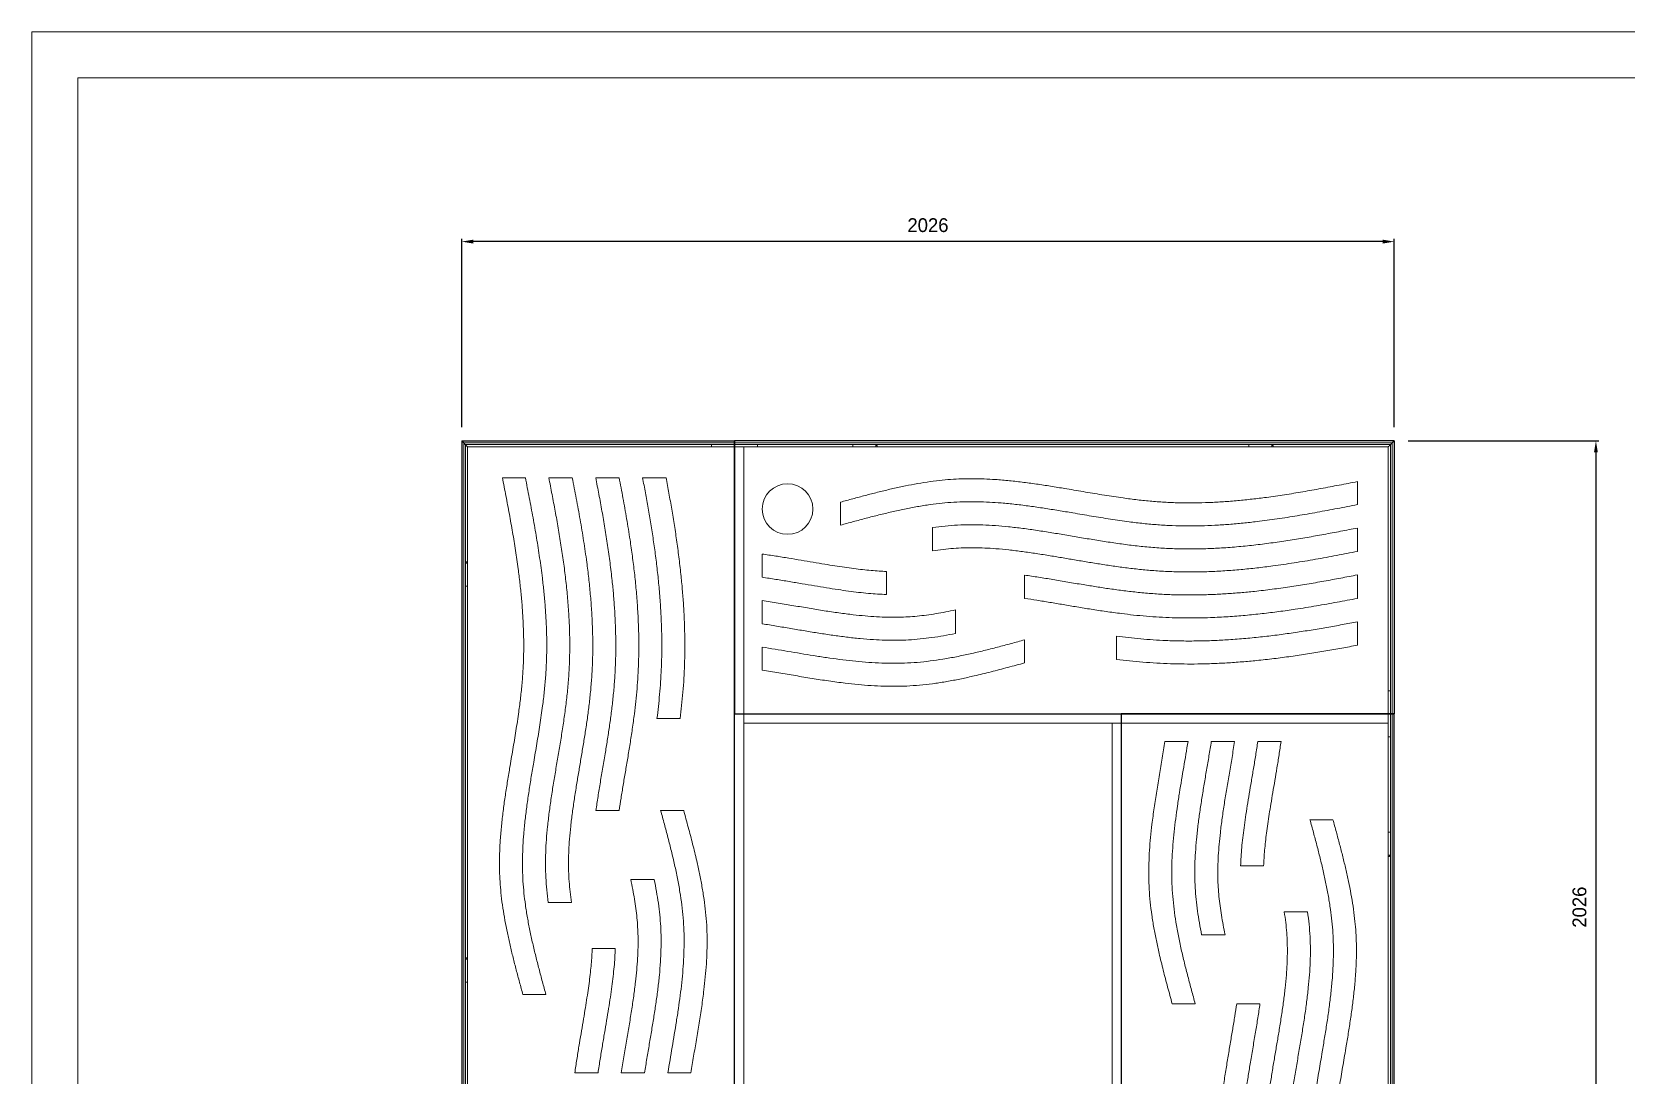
# Model space of a CAD drawing. Header units: millimetres. Extents: x -1846 to 4094, y -2106 to 2094.
# Drawn here: x -1846 to 1618, y -172 to 2094 of the extents above; entities that cross this region are included whole.
import ezdxf

# ---------------------------------------------------------------- set-up
doc = ezdxf.new("R2010")
doc.units = ezdxf.units.MM
doc.header["$PDSIZE"] = -1
doc.layers.add('tabelka', color=155, linetype='Continuous')
doc.layers.add('WYMIAR', color=96, linetype='Continuous')
doc.dimstyles.new('1-1', dxfattribs={"dimtxt": 30, "dimasz": 25, "dimexe": 6.25, "dimexo": 30, "dimgap": 20.625, "dimtad": 1, "dimdec": 1, "dimtxsty": 'Standard', "dimcen": 0, "dimclrd": 2, "dimclre": 2, "dimclrt": 2, "dimadec": 0, "dimazin": 0, "dimtfac": 1, "dimtdec": 1, "dimtmove": 0, "dimatfit": 3, "dimfxl": 0, "dimarcsym": 0})

# ---------------------------------------------------------------- blocks, each defined once
blk = doc.blocks.new('*D4')
at = {"layer": 'Defpoints', "color": 0}
for p in [(1114.2, 1205.6), (1114.2, -820.4), (1552.4, -820.4)]:
    blk.add_point(p, dxfattribs=at)
at = {"layer": 'WYMIAR', "color": 2, "lineweight": -2}
for p, q in [((1144.2, 1205.6), (1558.6, 1205.6)), ((1552.4, 1180.6), (1552.4, -795.4)), ((1144.2, -820.4), (1558.6, -820.4))]:
    blk.add_line(p, q, dxfattribs=at)
at = {"layer": 'WYMIAR', "color": 2}
for points in [[(1548.2, 1180.6), (1556.6, 1180.6), (1552.4, 1205.6)], [(1548.2, -795.4), (1556.6, -795.4), (1552.4, -820.4)]]:
    blk.add_solid(points, dxfattribs=at)
at = {"layer": 'WYMIAR', "color": 2, "insert": (1516.8, 192.6), "char_height": 30, "attachment_point": 5, "rotation": 90}
blk.add_mtext('2026', dxfattribs=at)
blk = doc.blocks.new('*D5')
at = {"layer": 'Defpoints', "color": 0}
for p in [(-911.8, 1638.6), (-911.8, 1205.6), (1114.2, 1205.6)]:
    blk.add_point(p, dxfattribs=at)
at = {"layer": 'WYMIAR', "color": 2, "lineweight": -2}
for p, q in [((-911.8, 1235.6), (-911.8, 1644.9)), ((1089.2, 1638.6), (-886.8, 1638.6)), ((1114.2, 1235.6), (1114.2, 1644.9))]:
    blk.add_line(p, q, dxfattribs=at)
at = {"layer": 'WYMIAR', "color": 2}
for points in [[(-886.8, 1642.8), (-886.8, 1634.4), (-911.8, 1638.6)], [(1089.2, 1642.8), (1089.2, 1634.4), (1114.2, 1638.6)]]:
    blk.add_solid(points, dxfattribs=at)
at = {"layer": 'WYMIAR', "color": 2, "insert": (101.2, 1674.2), "char_height": 30, "attachment_point": 5}
blk.add_mtext('2026', dxfattribs=at)

msp = doc.modelspace()

# ---------------------------------------------------------------- linework, layer by layer
at = {"color": 7, "linetype": 'Continuous'}
for p, q in [((-911.84, 1205.64), (-911.84, -227.36)), ((-911.84, 1205.64), (-318.84, 1205.64)), ((-318.84, -227.36), (-318.84, 1205.64)), ((1114.16, 1205.64), (-318.84, 1205.64)), ((-318.84, 1205.64), (-318.84, 612.64)), ((1114.16, 1205.64), (1114.16, 612.64)), ((-318.84, 612.64), (1114.16, 612.64)), ((1114.16, 612.64), (521.16, 612.64)), ((521.16, 612.64), (521.16, -820.36)), ((1114.16, -820.36), (1114.16, 612.64))]:
    msp.add_line(p, q, dxfattribs=at)
at = {"color": 7, "linetype": 'Continuous', "lineweight": 15}
for p, q in [((-911.84, -227.36), (-911.84, 1205.64)), ((-907.34, 1201.14), (-911.84, 1205.64)), ((-318.84, 1205.64), (-911.84, 1205.64)), ((-907.34, -227.36), (-907.34, 1201.14)), ((-318.84, 1201.14), (-907.34, 1201.14)), ((-903.84, -227.36), (-903.84, 1197.64)), ((-318.84, 1197.64), (-903.84, 1197.64)), ((-898.84, 1192.64), (-898.84, -207.36)), ((-298.84, 1192.64), (-898.84, 1192.64)), ((-368.84, 1197.64), (-368.84, 1192.64)), ((-318.84, 1205.64), (-318.84, 1201.14)), ((-318.84, 1205.64), (1114.16, 1205.64)), ((-318.84, 1201.14), (-318.84, 1197.64)), ((-318.84, 1201.14), (1109.66, 1201.14)), ((-318.84, 1197.64), (1106.16, 1197.64)), ((-318.84, 1197.64), (-318.84, 1192.64)), ((1101.16, 1192.64), (-298.84, 1192.64)), ((-298.84, 1192.64), (-298.84, 592.64)), ((-298.84, -207.36), (-298.84, 1192.64)), ((-268.84, 1192.64), (-268.84, 1197.64)), ((-61.84, 1192.64), (-61.84, 1197.64)), ((-11.84, 1192.64), (-11.84, 1197.64)), ((-8.84, 1195.64), (-11.84, 1195.64)), ((-8.84, 1192.64), (-8.84, 1195.64)), ((798.16, 1192.64), (798.16, 1197.64)), ((848.16, 1192.64), (848.16, 1197.64)), ((848.16, 1195.64), (851.16, 1195.64)), ((851.16, 1195.64), (851.16, 1192.64)), ((1101.16, 592.64), (1101.16, 1192.64)), ((1106.16, 612.64), (1106.16, 1197.64)), ((1109.66, 1201.14), (1114.16, 1205.64)), ((1109.66, 612.64), (1109.66, 1201.14)), ((1114.16, 612.64), (1114.16, 1205.64)), ((-773.49, 1125.64), (-823.49, 1125.64)), ((-671.57, 1125.64), (-722.52, 1125.64)), ((-569.69, 1125.64), (-620.62, 1125.64)), ((-467.88, 1125.64), (-518.78, 1125.64)), ((1034.16, 1067.28), (1034.16, 1117.28)), ((-88.84, 1072.64), (-88.84, 1022.64)), ((111.16, 1017.39), (111.16, 966.85)), ((1034.16, 965.37), (1034.16, 1016.32)), ((-898.84, 939.64), (-903.84, 939.64)), ((-901.84, 939.64), (-901.84, 942.64)), ((-901.84, 942.64), (-898.84, 942.64)), ((-258.84, 959.86), (-258.84, 909.33)), ((11.14, 871.95), (11.16, 921.97)), ((311.16, 914), (311.16, 863.49)), ((1034.16, 863.49), (1034.16, 914.42)), ((-898.84, 889.64), (-903.84, 889.64)), ((-258.84, 858.88), (-258.84, 808.28)), ((161.16, 787.32), (161.16, 838.4)), ((1034.16, 761.68), (1034.16, 812.58)), ((311.16, 723.32), (311.16, 773.32)), ((511.16, 781.33), (511.16, 730.93)), ((-258.84, 757.65), (-258.84, 707.65)), ((1106.16, 662.64), (1101.16, 662.64)), ((-487.53, 602.64), (-437.14, 602.64)), ((-298.84, 592.64), (1101.16, 592.64)), ((1101.16, 592.64), (501.16, 592.64)), ((501.16, 592.64), (501.16, -807.36)), ((1106.16, 612.64), (1101.16, 612.64)), ((1101.16, -807.36), (1101.16, 592.64)), ((1109.66, 612.64), (1106.16, 612.64)), ((1106.16, 612.64), (1106.16, -812.36)), ((1114.16, 612.64), (1109.66, 612.64)), ((1109.66, 612.64), (1109.66, -815.86)), ((1114.16, 612.64), (1114.16, -820.36)), ((1101.16, 562.64), (1106.16, 562.64)), ((666.18, 552.64), (616.18, 552.64)), ((767.41, 552.64), (716.81, 552.64)), ((868.39, 552.64), (817.86, 552.64)), ((-620.2, 402.64), (-569.69, 402.64)), ((-429.53, 402.64), (-479.52, 402.64)), ((981.16, 382.64), (931.16, 382.64)), ((1101.16, 355.64), (1106.16, 355.64)), ((780.48, 282.66), (830.5, 282.64)), ((1101.16, 305.64), (1106.16, 305.64)), ((1101.16, 302.64), (1104.16, 302.64)), ((1104.16, 302.64), (1104.16, 305.64)), ((-493.52, 252.64), (-544.61, 252.64)), ((-723.59, 202.64), (-673.05, 202.64)), ((925.92, 182.64), (875.37, 182.64)), ((695.85, 132.64), (746.93, 132.64)), ((-898.84, 79.64), (-903.84, 79.64)), ((-901.84, 82.64), (-901.84, 79.64)), ((-898.84, 82.64), (-901.84, 82.64)), ((-578.15, 102.61), (-628.18, 102.63)), ((-898.84, 29.64), (-903.84, 29.64)), ((-778.84, 2.64), (-728.84, 2.64)), ((631.85, -17.36), (681.85, -17.36)), ((822.53, -17.36), (772.01, -17.36)), ((-666.06, -167.36), (-615.53, -167.36)), ((-565.09, -167.36), (-514.48, -167.36)), ((-463.85, -167.36), (-413.85, -167.36))]:
    msp.add_line(p, q, dxfattribs=at)
at = {"color": 7, "linetype": 'Continuous', "lineweight": 15, "flags": 128}
for points in [[(-903.84, 1197.64), (-903.89, 1197.69), (-904.05, 1197.85), (-904.31, 1198.1), (-904.66, 1198.45), (-905.09, 1198.89), (-905.59, 1199.39), (-906.14, 1199.94), (-906.73, 1200.53), (-907.34, 1201.14)], [(-907.34, 1201.14), (-906.73, 1200.53), (-906.14, 1199.94), (-905.59, 1199.39), (-905.09, 1198.89), (-904.66, 1198.45), (-904.31, 1198.1), (-904.05, 1197.85), (-903.89, 1197.69), (-903.84, 1197.64)], [(-898.84, 1192.64), (-899.52, 1193.31), (-900.73, 1194.52), (-901.79, 1195.58), (-902.66, 1196.46), (-903.31, 1197.1), (-903.7, 1197.5), (-903.84, 1197.64)], [(-903.84, 1197.64), (-903.73, 1197.53), (-903.42, 1197.21), (-902.9, 1196.7), (-902.2, 1196), (-901.34, 1195.13), (-900.34, 1194.14), (-899.23, 1193.03), (-898.84, 1192.64)], [(1101.16, 1192.64), (1101.84, 1193.31), (1103.05, 1194.52), (1104.11, 1195.58), (1104.98, 1196.46), (1105.63, 1197.1), (1106.03, 1197.5), (1106.16, 1197.64)], [(1106.16, 1197.64), (1106.06, 1197.53), (1105.74, 1197.21), (1105.22, 1196.7), (1104.52, 1196), (1103.66, 1195.13), (1102.66, 1194.14), (1101.56, 1193.03), (1101.16, 1192.64)], [(1106.16, 1197.64), (1106.22, 1197.69), (1106.37, 1197.85), (1106.63, 1198.1), (1106.98, 1198.45), (1107.41, 1198.89), (1107.91, 1199.39), (1108.47, 1199.94), (1109.05, 1200.53), (1109.66, 1201.14)], [(1109.66, 1201.14), (1109.05, 1200.53), (1108.47, 1199.94), (1107.91, 1199.39), (1107.41, 1198.89), (1106.98, 1198.45), (1106.63, 1198.1), (1106.37, 1197.85), (1106.22, 1197.69), (1106.16, 1197.64)]]:
    msp.add_lwpolyline(points, dxfattribs=at)
at = {"color": 7, "linetype": 'Continuous', "lineweight": 15}
msp.add_circle((-203.84, 1057.64), 55, dxfattribs=at)
for points, knots in [([(-823.49, 1125.64), (-820.89, 1112.47), (-815.71, 1086.14), (-808.24, 1046.63), (-801.18, 1007.12), (-794.72, 967.59), (-789.41, 930.86), (-785.2, 896.95), (-781.99, 865.86), (-779.49, 834.75), (-777.78, 803.64), (-776.95, 772.5), (-777.07, 741.36), (-778.21, 710.19), (-780.47, 679.02), (-783.73, 647.85), (-788.19, 613.45), (-793.9, 575.85), (-800.69, 535.07), (-807.1, 497.52), (-812.79, 463.19), (-817.6, 432.09), (-821.88, 401.03), (-825.45, 369.99), (-827.92, 341.19), (-829.36, 314.63), (-829.9, 290.32), (-829.59, 266.04), (-828.3, 241.8), (-825.95, 216.65), (-822.53, 190.61), (-818.03, 163.68), (-812.73, 136.79), (-806.76, 109.92), (-800.25, 83.08), (-793.34, 56.25), (-786.15, 29.44), (-781.28, 11.57), (-778.84, 2.64)], [0, 0, 0, 0, 0.0354588, 0.070876, 0.10623, 0.1415039, 0.1766863, 0.2042634, 0.2317847, 0.259257, 0.2866916, 0.3141056, 0.3415215, 0.3689681, 0.3964792, 0.4240753, 0.4517566, 0.4881126, 0.5245418, 0.5609769, 0.5887594, 0.6164736, 0.6440946, 0.6716063, 0.6990035, 0.7204558, 0.7418557, 0.7632234, 0.7845876, 0.8059824, 0.8299272, 0.8539636, 0.8781012, 0.9023388, 0.9266664, 0.9510675, 0.9755204, 1, 1, 1, 1]), ([(-728.84, 2.64), (-731.37, 11.9), (-736.42, 30.42), (-743.86, 58.22), (-750.99, 86.03), (-757.68, 113.86), (-763.77, 141.71), (-769.11, 169.6), (-773.42, 196.76), (-776.66, 223.18), (-778.81, 248.87), (-779.82, 274.6), (-779.79, 300.36), (-778.84, 326.16), (-776.95, 353.71), (-774.05, 383.01), (-770.16, 414.06), (-765.63, 445.14), (-760.65, 476.24), (-754.88, 510.58), (-748.47, 548.14), (-741.82, 588.93), (-736.38, 626.53), (-732.26, 660.93), (-729.39, 692.1), (-727.6, 723.28), (-726.9, 754.43), (-727.18, 785.39), (-728.37, 816.14), (-730.36, 846.7), (-733.09, 877.24), (-736.97, 912.15), (-742.25, 951.41), (-749.11, 994.99), (-756.74, 1038.55), (-764.92, 1082.1), (-770.63, 1111.12), (-773.49, 1125.64)], [0, 0, 0, 0, 0.0253775, 0.0507253, 0.0760157, 0.1012248, 0.1263351, 0.1513369, 0.1762314, 0.1989685, 0.2216485, 0.2443048, 0.2669774, 0.2896968, 0.3124828, 0.3399278, 0.3674867, 0.3951495, 0.4228957, 0.4506983, 0.4871394, 0.5235519, 0.5598726, 0.5875191, 0.6150786, 0.6425588, 0.6699885, 0.6974005, 0.724331, 0.7512886, 0.7782873, 0.8053363, 0.8440733, 0.8829241, 0.9218772, 0.9609119, 1, 1, 1, 1]), ([(-722.52, 1125.64), (-720.15, 1113.54), (-715.41, 1089.3), (-708.55, 1052.84), (-702.03, 1016.21), (-695.97, 979.41), (-690.52, 942.43), (-685.79, 905.26), (-681.92, 867.9), (-679.14, 831.64), (-677.46, 796.48), (-676.85, 762.44), (-677.36, 728.26), (-679.09, 694.03), (-682.07, 659.93), (-686.02, 626.12), (-690.72, 592.65), (-695.92, 559.51), (-701.4, 526.7), (-706.94, 494.22), (-712.31, 462.08), (-717.32, 430.29), (-721.75, 398.85), (-725.32, 368.62), (-727.91, 339.6), (-729.48, 311.78), (-729.97, 284.28), (-729.22, 257.02), (-727.16, 229.81), (-724.79, 211.74), (-723.59, 202.64)], [0, 0, 0, 0, 0.0397557, 0.0796416, 0.1196394, 0.1597351, 0.19992, 0.2401918, 0.2805564, 0.3210266, 0.3574763, 0.3940538, 0.4307896, 0.4677143, 0.5045529, 0.5411434, 0.5774836, 0.6135545, 0.6493247, 0.6847534, 0.7197961, 0.754407, 0.7885452, 0.8221797, 0.8525547, 0.8824987, 0.9120363, 0.9412187, 0.9704007, 1, 1, 1, 1]), ([(-673.05, 202.64), (-674.15, 210.31), (-676.32, 225.47), (-678.49, 248.12), (-679.69, 270.63), (-679.88, 293.34), (-679.19, 316.53), (-677.59, 341.69), (-675, 368.89), (-671.4, 398.16), (-667.07, 428.1), (-662.38, 457.56), (-657.53, 486.5), (-652.7, 514.85), (-647.86, 543.71), (-643.15, 573.05), (-638.73, 602.9), (-634.77, 633.26), (-631.44, 664.13), (-628.8, 696.89), (-627.24, 731.31), (-626.86, 767.11), (-627.64, 802.61), (-629.45, 837.83), (-632.18, 872.75), (-635.73, 907.38), (-640.51, 945.96), (-646.72, 988.4), (-654.44, 1034.61), (-662.77, 1080.31), (-668.64, 1110.57), (-671.57, 1125.64)], [0, 0, 0, 0, 0.0250104, 0.0493882, 0.0733418, 0.0977001, 0.1226224, 0.1481429, 0.1790036, 0.210714, 0.2432446, 0.2765613, 0.3069358, 0.3378679, 0.3693289, 0.4012896, 0.4337322, 0.4666414, 0.5000125, 0.5338533, 0.5726465, 0.6111115, 0.6492789, 0.6871748, 0.7248218, 0.7622347, 0.7994231, 0.8502024, 0.900569, 0.9505106, 1, 1, 1, 1]), ([(-620.62, 1125.64), (-618.3, 1113.62), (-613.64, 1089.44), (-606.94, 1052.91), (-600.56, 1015.91), (-594.66, 978.42), (-589.36, 940.44), (-585.13, 904.74), (-581.9, 871.4), (-579.55, 840.48), (-577.9, 809.25), (-577.02, 777.71), (-576.99, 745.86), (-577.88, 713.73), (-579.77, 681.61), (-582.61, 649.85), (-586.18, 618.76), (-590.3, 588.39), (-594.78, 558.74), (-599.75, 528.15), (-605.07, 496.7), (-610.54, 464.47), (-615.7, 433.25), (-618.72, 412.72), (-620.2, 402.64)], [0, 0, 0, 0, 0.0503601, 0.1012929, 0.1527839, 0.2048237, 0.257411, 0.3105491, 0.3526946, 0.3952018, 0.438078, 0.4813392, 0.5250041, 0.5690946, 0.6135406, 0.6573526, 0.7002648, 0.7422838, 0.7834065, 0.823616, 0.8698053, 0.9146393, 0.9580647, 1, 1, 1, 1]), ([(-569.69, 402.64), (-568.34, 411.58), (-565.59, 429.84), (-560.97, 457.71), (-556.06, 486.66), (-550.98, 516.67), (-545.9, 547.73), (-541, 579.85), (-536.82, 610.58), (-533.43, 639.79), (-530.79, 667.33), (-528.79, 695.34), (-527.52, 723.51), (-526.97, 751.51), (-527.08, 779.24), (-527.89, 810.29), (-529.66, 844.55), (-532.59, 881.92), (-536.36, 918.72), (-540.86, 954.95), (-546.46, 994.21), (-553.27, 1036.38), (-561.23, 1081.33), (-566.89, 1110.96), (-569.69, 1125.64)], [0, 0, 0, 0, 0.037208, 0.0759869, 0.1162716, 0.158027, 0.2012015, 0.2457784, 0.2917369, 0.3288208, 0.3667612, 0.4055501, 0.4443636, 0.4827779, 0.5208055, 0.5584576, 0.610558, 0.6619638, 0.7126879, 0.7627534, 0.8121669, 0.8758982, 0.938513, 1, 1, 1, 1]), ([(-518.78, 1125.64), (-516.71, 1114.71), (-512.53, 1092.69), (-506.54, 1059.31), (-500.79, 1025.32), (-495.41, 990.69), (-490.49, 955.43), (-486.15, 919.52), (-482.49, 882.95), (-479.76, 847.24), (-477.94, 812.46), (-477.01, 778.65), (-476.99, 744.34), (-477.88, 712.09), (-479.53, 682.21), (-481.69, 655.09), (-484.34, 628.6), (-486.47, 611.21), (-487.53, 602.64)], [0, 0, 0, 0, 0.063346, 0.1277679, 0.1932623, 0.2598248, 0.3274548, 0.3961632, 0.465962, 0.5368801, 0.6002269, 0.6644679, 0.7296246, 0.7957171, 0.8482773, 0.9001797, 0.950741, 1, 1, 1, 1]), ([(-437.14, 602.64), (-436.03, 611.98), (-433.78, 630.97), (-431.06, 659.98), (-428.94, 689.66), (-427.59, 719.57), (-426.98, 749.25), (-427.06, 780.24), (-427.91, 812.49), (-429.59, 845.93), (-431.98, 878.8), (-435.18, 913.09), (-439.23, 948.72), (-444.14, 985.62), (-449.57, 1021.72), (-455.4, 1057.05), (-461.49, 1091.61), (-465.77, 1114.37), (-467.88, 1125.64)], [0, 0, 0, 0, 0.0536353, 0.1090064, 0.1660909, 0.2232567, 0.2796513, 0.3352947, 0.3999207, 0.4635353, 0.5261472, 0.5877642, 0.6598476, 0.7305703, 0.7999428, 0.8679748, 0.9346601, 1, 1, 1, 1]), ([(1034.16, 1117.28), (1020.99, 1114.69), (994.67, 1109.51), (955.16, 1102.04), (915.64, 1094.98), (876.12, 1088.52), (839.39, 1083.21), (805.47, 1079), (774.38, 1075.78), (743.28, 1073.28), (712.16, 1071.58), (681.03, 1070.74), (649.88, 1070.86), (618.72, 1072), (587.55, 1074.27), (556.38, 1077.53), (521.98, 1081.98), (484.38, 1087.69), (443.6, 1094.48), (406.04, 1100.9), (371.71, 1106.58), (340.62, 1111.39), (309.55, 1115.68), (278.52, 1119.25), (249.71, 1121.72), (223.16, 1123.15), (198.85, 1123.7), (174.57, 1123.39), (150.33, 1122.1), (125.18, 1119.75), (99.14, 1116.32), (72.21, 1111.83), (45.31, 1106.53), (18.45, 1100.56), (-8.39, 1094.05), (-35.22, 1087.13), (-62.03, 1079.95), (-79.9, 1075.07), (-88.84, 1072.64)], [0, 0, 0, 0, 0.0354588, 0.070876, 0.1062301, 0.1415038, 0.1766863, 0.2042634, 0.2317848, 0.259257, 0.2866916, 0.3141056, 0.3415215, 0.368968, 0.3964792, 0.4240753, 0.4517566, 0.4881126, 0.5245418, 0.5609769, 0.5887594, 0.6164736, 0.6440946, 0.6716062, 0.6990034, 0.7204558, 0.7418557, 0.7632233, 0.7845877, 0.8059824, 0.8299271, 0.8539636, 0.8781011, 0.9023387, 0.9266664, 0.9510676, 0.9755203, 1, 1, 1, 1]), ([(-88.84, 1022.64), (-79.57, 1025.16), (-61.05, 1030.22), (-33.25, 1037.66), (-5.44, 1044.79), (22.39, 1051.48), (50.24, 1057.57), (78.13, 1062.9), (105.29, 1067.22), (131.71, 1070.46), (157.39, 1072.6), (183.13, 1073.62), (208.89, 1073.59), (234.68, 1072.64), (262.23, 1070.74), (291.54, 1067.85), (322.59, 1063.96), (353.67, 1059.43), (384.77, 1054.45), (419.11, 1048.68), (456.67, 1042.27), (497.45, 1035.62), (535.06, 1030.17), (569.46, 1026.05), (600.63, 1023.18), (631.8, 1021.39), (662.96, 1020.69), (693.92, 1020.98), (724.67, 1022.17), (755.23, 1024.16), (785.77, 1026.89), (820.68, 1030.76), (859.93, 1036.05), (903.51, 1042.9), (947.08, 1050.54), (990.63, 1058.72), (1019.64, 1064.43), (1034.16, 1067.28)], [0, 0, 0, 0, 0.0253776, 0.0507254, 0.0760157, 0.1012249, 0.1263352, 0.151337, 0.1762314, 0.1989686, 0.2216484, 0.2443048, 0.2669775, 0.2896968, 0.3124828, 0.3399278, 0.3674868, 0.3951495, 0.4228957, 0.4506983, 0.4871394, 0.5235519, 0.5598726, 0.587519, 0.6150786, 0.6425587, 0.6699885, 0.6974005, 0.724331, 0.7512886, 0.7782873, 0.8053363, 0.8440733, 0.882924, 0.9218772, 0.9609119, 1, 1, 1, 1]), ([(1034.16, 1016.32), (1022.06, 1013.95), (997.83, 1009.21), (961.37, 1002.35), (924.74, 995.83), (887.94, 989.77), (850.95, 984.31), (813.79, 979.58), (776.43, 975.71), (740.16, 972.94), (705, 971.26), (670.97, 970.65), (636.78, 971.16), (602.55, 972.88), (568.46, 975.86), (534.65, 979.82), (501.17, 984.52), (468.03, 989.72), (435.23, 995.2), (402.75, 1000.74), (370.61, 1006.11), (338.82, 1011.12), (307.38, 1015.55), (277.15, 1019.12), (248.13, 1021.71), (220.3, 1023.28), (192.81, 1023.76), (165.55, 1023.02), (138.34, 1020.96), (120.26, 1018.58), (111.16, 1017.39)], [0, 0, 0, 0, 0.03975574, 0.0796416, 0.11963939, 0.15973508, 0.19991997, 0.24019185, 0.28055646, 0.3210266, 0.35747629, 0.39405387, 0.43078956, 0.46771425, 0.50455283, 0.54114335, 0.57748362, 0.61355449, 0.64932461, 0.68475337, 0.71979616, 0.75440704, 0.7885453, 0.82217963, 0.85255475, 0.88249861, 0.91203622, 0.94121871, 0.97040063, 1, 1, 1, 1]), ([(111.16, 966.85), (118.84, 967.95), (134, 970.12), (156.64, 972.29), (179.16, 973.49), (201.87, 973.68), (225.06, 972.99), (250.22, 971.39), (277.42, 968.8), (306.69, 965.2), (336.63, 960.87), (366.09, 956.18), (395.03, 951.33), (423.38, 946.5), (452.23, 941.66), (481.58, 936.95), (511.43, 932.53), (541.79, 928.57), (572.65, 925.24), (605.42, 922.6), (639.84, 921.04), (675.63, 920.66), (711.14, 921.44), (746.36, 923.24), (781.28, 925.98), (815.9, 929.52), (854.49, 934.31), (896.93, 940.51), (943.14, 948.23), (988.83, 956.56), (1019.1, 962.44), (1034.16, 965.37)], [0, 0, 0, 0, 0.0250104, 0.0493881, 0.0733418, 0.0977, 0.1226224, 0.1481429, 0.1790036, 0.210714, 0.2432446, 0.2765613, 0.3069358, 0.3378679, 0.3693289, 0.4012896, 0.4337321, 0.4666413, 0.5000125, 0.5338532, 0.5726464, 0.6111115, 0.6492789, 0.6871748, 0.7248219, 0.7622346, 0.7994231, 0.8502024, 0.9005691, 0.9505105, 1, 1, 1, 1]), ([(11.16, 921.97), (5.72, 922.21), (-5.49, 922.69), (-22.78, 924.06), (-41.02, 925.9), (-60.2, 928.24), (-80.3, 931.02), (-101.3, 934.21), (-123.97, 937.87), (-148.34, 941.96), (-174.48, 946.4), (-201.66, 950.97), (-229.88, 955.56), (-249.07, 958.41), (-258.84, 959.86)], [0, 0, 0, 0, 0.05988296, 0.12342714, 0.19062537, 0.26147377, 0.33587951, 0.41376377, 0.49510194, 0.58835482, 0.68557912, 0.78662014, 0.89143261, 1, 1, 1, 1]), ([(-258.84, 909.33), (-248.92, 907.83), (-229.37, 904.86), (-200.56, 900.1), (-172.65, 895.38), (-145.67, 890.79), (-119.6, 886.48), (-94.92, 882.63), (-71.62, 879.3), (-49.66, 876.54), (-28.6, 874.37), (-8.43, 872.75), (4.72, 872.21), (11.14, 871.95)], [0, 0, 0, 0, 0.1103631, 0.217451, 0.3212574, 0.4216455, 0.5185532, 0.6118458, 0.6963811, 0.7775348, 0.8551955, 0.9293484, 1, 1, 1, 1]), ([(1034.16, 914.42), (1022.14, 912.1), (997.97, 907.43), (961.44, 900.74), (924.43, 894.36), (886.95, 888.46), (848.96, 883.16), (813.27, 878.93), (779.93, 875.69), (749.01, 873.35), (717.78, 871.7), (686.24, 870.82), (654.39, 870.78), (622.26, 871.67), (590.14, 873.56), (558.38, 876.41), (527.28, 879.98), (496.92, 884.09), (467.27, 888.58), (436.67, 893.55), (405.22, 898.87), (373, 904.34), (341.78, 909.49), (321.25, 912.52), (311.16, 914)], [0, 0, 0, 0, 0.05036, 0.101293, 0.1527839, 0.2048237, 0.2574111, 0.310549, 0.3526947, 0.3952018, 0.438078, 0.4813392, 0.5250041, 0.5690945, 0.6135405, 0.6573526, 0.7002648, 0.7422838, 0.7834064, 0.8236159, 0.8698052, 0.9146394, 0.9580648, 1, 1, 1, 1]), ([(161.16, 838.4), (154.03, 836.92), (139.92, 833.98), (118.87, 830.24), (98.21, 827.14), (77.92, 824.77), (57.9, 823.16), (36.67, 822.33), (13.93, 822.37), (-10.54, 823.37), (-35.57, 825.23), (-62.84, 828.05), (-92.4, 831.86), (-124.3, 836.63), (-156.93, 841.96), (-190.26, 847.62), (-224.29, 853.4), (-247.25, 857.05), (-258.84, 858.88)], [0, 0, 0, 0, 0.051568, 0.1019964, 0.1512884, 0.1994587, 0.2465619, 0.2934001, 0.3497529, 0.4074939, 0.4666915, 0.5273637, 0.6015044, 0.6776391, 0.7556745, 0.8354861, 0.9169636, 1, 1, 1, 1]), ([(311.16, 863.49), (320.1, 862.14), (338.36, 859.39), (366.24, 854.77), (395.19, 849.86), (425.19, 844.78), (456.25, 839.69), (488.38, 834.8), (519.11, 830.62), (548.32, 827.22), (575.85, 824.59), (603.86, 822.59), (632.03, 821.32), (660.04, 820.76), (687.77, 820.87), (718.81, 821.69), (753.08, 823.46), (790.45, 826.39), (827.25, 830.16), (863.47, 834.65), (902.74, 840.26), (944.91, 847.06), (989.86, 855.03), (1019.48, 860.69), (1034.16, 863.49)], [0, 0, 0, 0, 0.03720803, 0.07598704, 0.11627176, 0.158027, 0.20120157, 0.24577838, 0.29173684, 0.32882081, 0.36676132, 0.40555018, 0.44436358, 0.48277792, 0.52080552, 0.55845768, 0.610558, 0.66196376, 0.71268789, 0.76275339, 0.81216696, 0.8758982, 0.93851301, 1, 1, 1, 1]), ([(-258.84, 808.28), (-248.41, 806.6), (-227.64, 803.26), (-196.68, 797.99), (-166.02, 792.79), (-135.66, 787.82), (-105.62, 783.25), (-75.9, 779.26), (-46.52, 776.01), (-18.44, 773.74), (8.33, 772.49), (33.82, 772.26), (59.12, 773.09), (84.39, 775.11), (109.8, 778.23), (135.45, 782.27), (152.55, 785.63), (161.16, 787.32)], [0, 0, 0, 0, 0.07479623, 0.1489555, 0.22239705, 0.29503458, 0.36678516, 0.43757705, 0.50736027, 0.57611465, 0.63699914, 0.69712954, 0.75660869, 0.81619903, 0.87658753, 0.93784468, 1, 1, 1, 1]), ([(1034.16, 812.58), (1023.24, 810.5), (1001.22, 806.33), (967.84, 800.33), (933.84, 794.59), (899.22, 789.21), (863.96, 784.29), (828.05, 779.94), (791.48, 776.29), (755.77, 773.55), (720.98, 771.74), (687.17, 770.81), (652.87, 770.78), (620.62, 771.68), (590.74, 773.32), (563.62, 775.49), (537.13, 778.14), (519.74, 780.27), (511.16, 781.33)], [0, 0, 0, 0, 0.0633461, 0.1277679, 0.1932623, 0.2598249, 0.327455, 0.3961633, 0.465962, 0.53688, 0.6002271, 0.664468, 0.7296247, 0.7957172, 0.8482776, 0.9001798, 0.9507411, 1, 1, 1, 1]), ([(311.16, 773.32), (301.33, 770.64), (281.67, 765.27), (252.18, 757.4), (222.66, 749.89), (193.13, 742.91), (163.56, 736.66), (134.51, 731.39), (105.98, 727.24), (77.96, 724.27), (49.89, 722.59), (21.78, 722.22), (-6.37, 723), (-34.55, 724.78), (-62.76, 727.42), (-91, 730.78), (-119.26, 734.72), (-156.68, 740.49), (-203.16, 748.42), (-240.27, 754.57), (-258.84, 757.65)], [0, 0, 0, 0, 0.0529113, 0.1057532, 0.1584609, 0.2109807, 0.2632747, 0.3153271, 0.3641942, 0.412894, 0.4614952, 0.5100969, 0.5587877, 0.6076253, 0.6566411, 0.705843, 0.7552208, 0.8047488, 0.9023267, 1, 1, 1, 1]), ([(511.16, 730.93), (520.51, 729.83), (539.5, 727.57), (568.51, 724.86), (598.19, 722.74), (628.1, 721.39), (657.77, 720.78), (688.77, 720.85), (721.02, 721.7), (754.46, 723.39), (787.32, 725.78), (821.61, 728.98), (857.25, 733.02), (894.14, 737.94), (930.25, 743.37), (965.57, 749.19), (1000.13, 755.29), (1022.9, 759.56), (1034.16, 761.68)], [0, 0, 0, 0, 0.0536352, 0.1090064, 0.1660908, 0.2232566, 0.2796513, 0.3352946, 0.3999207, 0.4635352, 0.5261471, 0.5877641, 0.6598475, 0.7305703, 0.7999428, 0.8679748, 0.9346602, 1, 1, 1, 1]), ([(-258.84, 707.65), (-246.81, 705.68), (-222.74, 701.74), (-186.71, 695.56), (-150.69, 689.57), (-114.7, 684.01), (-81.29, 679.52), (-50.49, 676.18), (-22.29, 673.89), (5.88, 672.53), (34.02, 672.23), (62.11, 673.15), (90.16, 675.42), (118.15, 678.88), (146.09, 683.39), (173.99, 688.79), (204.76, 695.56), (238.35, 703.79), (274.76, 713.39), (299.02, 720.01), (311.16, 723.32)], [0, 0, 0, 0, 0.0632783, 0.1265697, 0.1897765, 0.2528063, 0.3155854, 0.3647067, 0.4136425, 0.462411, 0.5110543, 0.5596433, 0.6082766, 0.6570427, 0.7059959, 0.7551613, 0.8045392, 0.8694863, 0.9346782, 1, 1, 1, 1]), ([(616.18, 552.64), (614.21, 540.6), (610.26, 516.54), (604.09, 480.5), (598.09, 444.49), (592.53, 408.5), (588.05, 375.09), (584.7, 344.28), (582.42, 316.08), (581.05, 287.92), (580.76, 259.78), (581.68, 231.68), (583.95, 203.64), (587.41, 175.65), (591.92, 147.71), (597.31, 119.81), (604.09, 89.04), (612.32, 55.45), (621.91, 19.03), (628.54, -5.22), (631.85, -17.36)], [0, 0, 0, 0, 0.0632783, 0.1265697, 0.1897765, 0.2528064, 0.3155854, 0.3647066, 0.4136427, 0.462411, 0.5110543, 0.5596432, 0.6082765, 0.6570427, 0.7059959, 0.7551613, 0.8045392, 0.8694862, 0.9346781, 1, 1, 1, 1]), ([(681.85, -17.36), (679.17, -7.53), (673.8, 12.12), (665.93, 41.62), (658.42, 71.13), (651.44, 100.67), (645.18, 130.24), (639.92, 159.29), (635.77, 187.82), (632.8, 215.83), (631.11, 243.9), (630.75, 272.02), (631.52, 300.17), (633.31, 328.35), (635.95, 356.56), (639.31, 384.8), (643.25, 413.06), (649.02, 450.47), (656.95, 496.96), (663.1, 534.07), (666.18, 552.64)], [0, 0, 0, 0, 0.0529114, 0.1057532, 0.1584609, 0.2109808, 0.2632748, 0.3153272, 0.3641942, 0.4128939, 0.4614953, 0.510097, 0.5587878, 0.6076253, 0.6566412, 0.7058431, 0.7552208, 0.8047489, 0.9023268, 1, 1, 1, 1]), ([(716.81, 552.64), (715.13, 542.21), (711.79, 521.44), (706.52, 490.48), (701.32, 459.82), (696.34, 429.46), (691.78, 399.42), (687.78, 369.7), (684.53, 340.32), (682.27, 312.24), (681.02, 285.47), (680.78, 259.97), (681.62, 234.67), (683.64, 209.4), (686.75, 184), (690.8, 158.35), (694.15, 141.25), (695.85, 132.64)], [0, 0, 0, 0, 0.07479623, 0.14895549, 0.22239706, 0.29503459, 0.36678516, 0.43757706, 0.50736029, 0.57611466, 0.63699914, 0.69712954, 0.7566087, 0.81619903, 0.87658755, 0.93784467, 1, 1, 1, 1]), ([(746.93, 132.64), (745.44, 139.77), (742.5, 153.88), (738.77, 174.93), (735.67, 195.59), (733.3, 215.88), (731.69, 235.9), (730.86, 257.12), (730.9, 279.87), (731.9, 304.34), (733.76, 329.36), (736.57, 356.63), (740.38, 386.2), (745.16, 418.1), (750.49, 450.72), (756.14, 484.06), (761.93, 518.09), (765.57, 541.05), (767.41, 552.64)], [0, 0, 0, 0, 0.0515679, 0.1019964, 0.1512884, 0.1994587, 0.2465619, 0.2934001, 0.3497529, 0.4074939, 0.4666915, 0.5273637, 0.6015044, 0.6776391, 0.7556745, 0.8354861, 0.9169636, 1, 1, 1, 1]), ([(817.86, 552.64), (816.35, 542.72), (813.39, 523.17), (808.62, 494.35), (803.9, 466.45), (799.32, 439.46), (795.01, 413.4), (791.16, 388.72), (787.83, 365.41), (785.07, 343.46), (782.89, 322.39), (781.27, 302.23), (780.74, 289.07), (780.48, 282.66)], [0, 0, 0, 0, 0.1103631, 0.217451, 0.3212574, 0.4216455, 0.5185532, 0.6118463, 0.6963811, 0.7775348, 0.8551955, 0.9293484, 1, 1, 1, 1]), ([(830.5, 282.64), (830.73, 288.08), (831.22, 299.29), (832.59, 316.57), (834.43, 334.81), (836.76, 353.99), (839.55, 374.09), (842.74, 395.1), (846.39, 417.76), (850.48, 442.14), (854.93, 468.27), (859.5, 495.45), (864.09, 523.68), (866.94, 542.87), (868.39, 552.64)], [0, 0, 0, 0, 0.05988296, 0.12342711, 0.19062535, 0.26147377, 0.33587946, 0.41376375, 0.49510192, 0.58835484, 0.68557911, 0.78662014, 0.8914326, 1, 1, 1, 1]), ([(-479.52, 402.64), (-476.84, 392.8), (-471.48, 373.15), (-463.61, 343.65), (-456.09, 314.14), (-449.12, 284.6), (-442.86, 255.03), (-437.6, 225.98), (-433.44, 197.45), (-430.48, 169.44), (-428.79, 141.37), (-428.42, 113.25), (-429.2, 85.1), (-430.98, 56.92), (-433.62, 28.71), (-436.99, 0.47), (-440.92, -27.79), (-446.7, -65.2), (-454.62, -111.69), (-460.78, -148.8), (-463.85, -167.36)], [0, 0, 0, 0, 0.0529115, 0.1057532, 0.158461, 0.2109808, 0.2632749, 0.3153272, 0.3641943, 0.412894, 0.4614952, 0.5100971, 0.5587877, 0.6076254, 0.6566412, 0.7058432, 0.7552209, 0.804749, 0.9023268, 1, 1, 1, 1]), ([(-413.85, -167.36), (-411.88, -155.33), (-407.94, -131.27), (-401.77, -95.23), (-395.77, -59.22), (-390.21, -23.23), (-385.73, 10.18), (-382.38, 40.99), (-380.09, 69.19), (-378.73, 97.35), (-378.43, 125.49), (-379.35, 153.59), (-381.62, 181.63), (-385.09, 209.62), (-389.59, 237.56), (-394.99, 265.47), (-401.76, 296.23), (-409.99, 329.82), (-419.59, 366.24), (-426.21, 390.49), (-429.53, 402.64)], [0, 0, 0, 0, 0.06327825, 0.12656966, 0.18977642, 0.25280633, 0.31558526, 0.36470652, 0.41364257, 0.462411, 0.51105417, 0.55964311, 0.60827655, 0.65704255, 0.70599583, 0.75516117, 0.80453924, 0.86948619, 0.93467812, 1, 1, 1, 1]), ([(931.16, 382.64), (933.69, 373.37), (938.75, 354.85), (946.18, 327.05), (953.32, 299.24), (960.01, 271.41), (966.09, 243.56), (971.43, 215.67), (975.75, 188.51), (978.98, 162.09), (981.13, 136.4), (982.15, 110.67), (982.12, 84.91), (981.16, 59.11), (979.27, 31.56), (976.38, 2.26), (972.48, -28.79), (967.95, -59.87), (962.98, -90.97), (957.2, -125.31), (950.8, -162.87), (944.15, -203.66), (938.7, -241.26), (934.58, -275.66), (931.71, -306.83), (929.92, -338.01), (929.22, -369.16), (929.51, -400.12), (930.7, -430.87), (932.69, -461.43), (935.41, -491.97), (939.29, -526.88), (944.57, -566.14), (951.43, -609.72), (959.06, -653.28), (967.25, -696.83), (972.95, -725.85), (975.81, -740.36)], [0, 0, 0, 0, 0.0253775, 0.0507253, 0.0760156, 0.1012248, 0.1263351, 0.1513369, 0.1762313, 0.1989685, 0.2216484, 0.2443048, 0.2669774, 0.2896968, 0.3124827, 0.3399278, 0.3674867, 0.3951494, 0.4228957, 0.4506983, 0.4871393, 0.5235519, 0.5598726, 0.587519, 0.6150786, 0.6425587, 0.6699885, 0.6974005, 0.7243309, 0.7512886, 0.7782873, 0.8053363, 0.8440733, 0.882924, 0.9218772, 0.9609119, 1, 1, 1, 1]), ([(1025.81, -740.36), (1023.22, -727.2), (1018.04, -700.87), (1010.56, -661.36), (1003.51, -621.85), (997.04, -582.32), (991.73, -545.59), (987.53, -511.68), (984.31, -480.59), (981.81, -449.48), (980.11, -418.37), (979.27, -387.23), (979.39, -356.09), (980.53, -324.92), (982.8, -293.75), (986.05, -262.58), (990.51, -228.18), (996.22, -190.58), (1003.01, -149.8), (1009.43, -112.25), (1015.11, -77.92), (1019.92, -46.82), (1024.21, -15.76), (1027.77, 15.28), (1030.24, 44.08), (1031.68, 70.64), (1032.23, 94.95), (1031.91, 119.23), (1030.63, 143.47), (1028.27, 168.62), (1024.85, 194.66), (1020.36, 221.59), (1015.06, 248.48), (1009.09, 275.35), (1002.58, 302.19), (995.66, 329.02), (988.48, 355.83), (983.6, 373.7), (981.16, 382.64)], [0, 0, 0, 0, 0.0354588, 0.0708761, 0.1062301, 0.1415039, 0.1766863, 0.2042634, 0.2317848, 0.259257, 0.2866917, 0.3141057, 0.3415215, 0.3689681, 0.3964792, 0.4240753, 0.4517566, 0.4881126, 0.5245418, 0.5609769, 0.5887595, 0.6164736, 0.6440947, 0.6716063, 0.6990035, 0.7204558, 0.7418557, 0.7632234, 0.7845877, 0.8059825, 0.8299272, 0.8539636, 0.8781012, 0.9023388, 0.9266664, 0.9510675, 0.9755204, 1, 1, 1, 1]), ([(-544.61, 252.64), (-543.12, 245.5), (-540.18, 231.39), (-536.44, 210.35), (-533.34, 189.68), (-530.97, 169.39), (-529.37, 149.37), (-528.53, 128.15), (-528.58, 105.4), (-529.57, 80.93), (-531.44, 55.91), (-534.25, 28.64), (-538.06, -0.93), (-542.83, -32.83), (-548.16, -65.45), (-553.82, -98.79), (-559.61, -132.82), (-563.25, -155.78), (-565.09, -167.36)], [0, 0, 0, 0, 0.05156775, 0.10199637, 0.15128831, 0.19945874, 0.24656178, 0.29340002, 0.34975284, 0.40749397, 0.46669157, 0.52736363, 0.60150437, 0.67763909, 0.75567445, 0.83548619, 0.91696357, 1, 1, 1, 1]), ([(-514.48, -167.36), (-512.8, -156.94), (-509.46, -136.17), (-504.19, -105.21), (-498.99, -74.55), (-494.02, -44.19), (-489.45, -14.15), (-485.46, 15.57), (-482.21, 44.95), (-479.95, 73.03), (-478.7, 99.8), (-478.46, 125.3), (-479.29, 150.6), (-481.32, 175.87), (-484.43, 201.28), (-488.47, 226.92), (-491.83, 244.02), (-493.52, 252.64)], [0, 0, 0, 0, 0.0747963, 0.1489555, 0.2223971, 0.2950347, 0.3667851, 0.4375771, 0.5073604, 0.5761147, 0.6369991, 0.6971295, 0.7566088, 0.8161992, 0.8765877, 0.9378448, 1, 1, 1, 1]), ([(875.37, 182.64), (876.47, 174.96), (878.65, 159.8), (880.82, 137.15), (882.01, 114.64), (882.2, 91.93), (881.51, 68.74), (879.92, 43.58), (877.32, 16.38), (873.72, -12.89), (869.4, -42.83), (864.7, -72.29), (859.85, -101.23), (855.03, -129.58), (850.18, -158.44), (845.47, -187.78), (841.06, -217.63), (837.1, -247.99), (833.76, -278.86), (831.13, -311.62), (829.56, -346.04), (829.19, -381.84), (829.96, -417.34), (831.77, -452.56), (834.5, -487.48), (838.05, -522.11), (842.83, -560.69), (849.04, -603.13), (856.76, -649.34), (865.09, -695.04), (870.97, -725.3), (873.89, -740.36)], [0, 0, 0, 0, 0.0250104, 0.0493882, 0.0733418, 0.0977001, 0.1226224, 0.1481429, 0.1790036, 0.210714, 0.2432446, 0.2765613, 0.3069358, 0.337868, 0.3693289, 0.4012897, 0.4337321, 0.4666414, 0.5000126, 0.5338532, 0.5726464, 0.6111115, 0.6492789, 0.6871748, 0.7248219, 0.7622346, 0.7994231, 0.8502024, 0.9005691, 0.9505105, 1, 1, 1, 1]), ([(924.85, -740.36), (922.48, -728.27), (917.73, -704.03), (910.88, -667.57), (904.35, -630.94), (898.3, -594.14), (892.84, -557.16), (888.11, -519.99), (884.24, -482.63), (881.46, -446.37), (879.78, -411.21), (879.18, -377.17), (879.69, -342.99), (881.41, -308.76), (884.39, -274.66), (888.35, -240.85), (893.05, -207.38), (898.25, -174.24), (903.73, -141.43), (909.26, -108.95), (914.64, -76.81), (919.64, -45.02), (924.08, -13.58), (927.64, 16.65), (930.24, 45.67), (931.8, 73.49), (932.29, 100.99), (931.54, 128.25), (929.49, 155.46), (927.11, 173.53), (925.92, 182.64)], [0, 0, 0, 0, 0.0397557, 0.0796416, 0.1196394, 0.1597351, 0.19992, 0.2401918, 0.2805565, 0.3210266, 0.3574763, 0.3940539, 0.4307896, 0.4677143, 0.5045528, 0.5411434, 0.5774836, 0.6135544, 0.6493246, 0.6847534, 0.7197961, 0.754407, 0.7885452, 0.8221796, 0.8525547, 0.8824986, 0.9120362, 0.9412186, 0.9704006, 1, 1, 1, 1]), ([(-628.18, 102.63), (-628.41, 97.19), (-628.89, 85.98), (-630.26, 68.7), (-632.1, 50.46), (-634.44, 31.28), (-637.22, 11.18), (-640.41, -9.83), (-644.07, -32.49), (-648.16, -56.87), (-652.61, -83), (-657.17, -110.18), (-661.77, -138.41), (-664.61, -157.6), (-666.06, -167.36)], [0, 0, 0, 0, 0.0598827, 0.1234269, 0.1906253, 0.261474, 0.3358795, 0.413764, 0.4951019, 0.5883546, 0.6855789, 0.7866201, 0.8914326, 1, 1, 1, 1]), ([(-615.53, -167.36), (-614.03, -157.45), (-611.06, -137.9), (-606.3, -109.08), (-601.58, -81.18), (-596.99, -54.19), (-592.69, -28.13), (-588.83, -3.45), (-585.51, 19.86), (-582.75, 41.81), (-580.57, 62.88), (-578.95, 83.04), (-578.41, 96.2), (-578.15, 102.61)], [0, 0, 0, 0, 0.1103629, 0.217451, 0.3212572, 0.4216456, 0.5185535, 0.6118462, 0.6963811, 0.777535, 0.8551957, 0.9293486, 1, 1, 1, 1]), ([(772.01, -17.36), (770.67, -26.31), (767.91, -44.57), (763.3, -72.44), (758.39, -101.39), (753.3, -131.4), (748.22, -162.46), (743.32, -194.58), (739.15, -225.31), (735.75, -254.52), (733.12, -282.06), (731.11, -310.07), (729.85, -338.24), (729.29, -366.24), (729.4, -393.97), (730.22, -425.02), (731.98, -459.28), (734.92, -496.65), (738.69, -533.45), (743.18, -569.68), (748.78, -608.94), (755.59, -651.11), (763.56, -696.06), (769.22, -725.69), (772.02, -740.36)], [0, 0, 0, 0, 0.03720797, 0.07598697, 0.11627169, 0.15802694, 0.2012015, 0.24577841, 0.29173685, 0.32882076, 0.36676126, 0.40555016, 0.44436357, 0.48277787, 0.52080551, 0.55845764, 0.61055799, 0.66196376, 0.71268784, 0.76275338, 0.81216695, 0.87589819, 0.93851299, 1, 1, 1, 1]), ([(822.95, -740.36), (820.63, -728.35), (815.96, -704.17), (809.26, -667.64), (802.89, -630.64), (796.99, -593.15), (791.68, -555.17), (787.45, -519.47), (784.22, -486.13), (781.88, -455.21), (780.22, -423.98), (779.34, -392.44), (779.31, -360.59), (780.2, -328.46), (782.09, -296.34), (784.94, -264.58), (788.5, -233.49), (792.62, -203.12), (797.11, -173.47), (802.08, -142.88), (807.4, -111.42), (812.87, -79.2), (818.02, -47.98), (821.04, -27.45), (822.53, -17.36)], [0, 0, 0, 0, 0.05036005, 0.10129295, 0.15278388, 0.20482376, 0.2574111, 0.31054905, 0.35269473, 0.39520181, 0.43807801, 0.4813392, 0.52500416, 0.56909458, 0.61354053, 0.65735267, 0.70026489, 0.74228387, 0.7834065, 0.82361598, 0.86980526, 0.91463935, 0.95806484, 1, 1, 1, 1])]:
    msp.add_open_spline(points, degree=3, knots=knots, dxfattribs=at)
at = {"layer": 'tabelka', "lineweight": 5}
for points in [[(-1845.62, 2094.32), (4094.38, 2094.32), (4094.38, -2105.68), (-1845.62, -2105.68)], [(-1745.62, 1994.32), (3994.38, 1994.32), (3994.38, -2005.68), (-1745.62, -2005.68)]]:
    msp.add_lwpolyline(points, close=True, dxfattribs=at)

# ---------------------------------------------------------------- dimensions: what is measured, and where the dimension line sits
at = {"layer": 'WYMIAR'}
dim = msp.add_linear_dim(base=(-911.84, 1638.6), p1=(1114.16, 1205.64), p2=(-911.84, 1205.64), dimstyle='1-1', dxfattribs=at)
dim.commit()
dim.dimension.update_dxf_attribs({"geometry": '*D5', "text_midpoint": (101.16, 1674.23)})
dim = msp.add_linear_dim(base=(1552.39, -820.36), p1=(1114.16, 1205.64), p2=(1114.16, -820.36), angle=90, dimstyle='1-1', dxfattribs=at)
dim.commit()
dim.dimension.update_dxf_attribs({"geometry": '*D4', "text_midpoint": (1516.76, 192.64)})

doc.saveas('drawing.dxf')
